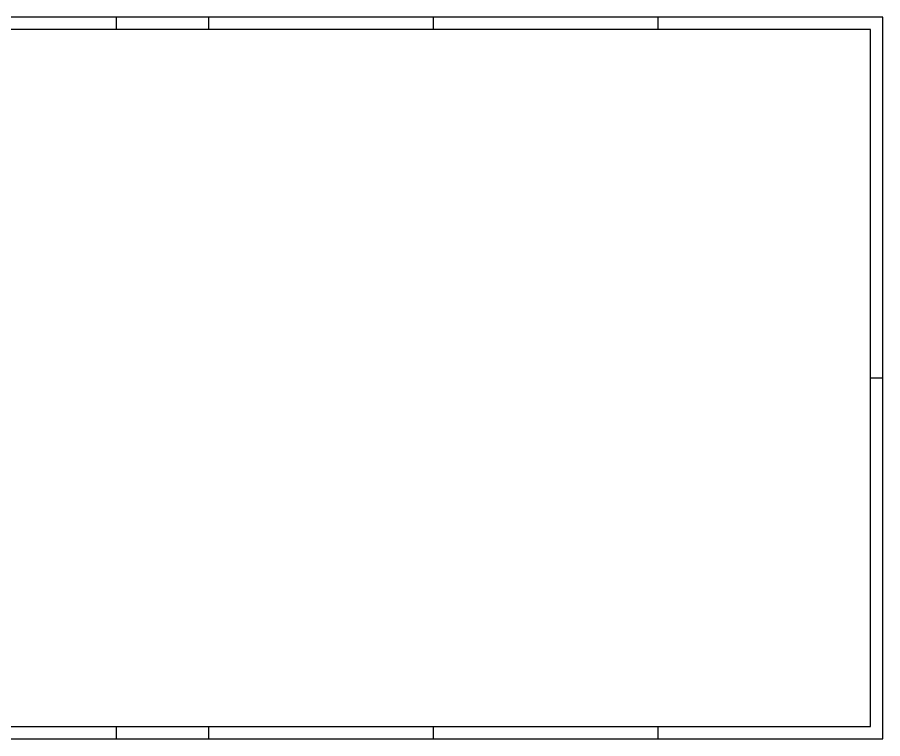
# Model space of a CAD drawing. Header units: millimetres. Extents: x 0 to 687901, y 0 to 346525.
# Drawn here: x 22495 to 31400, y 49947 to 57372 of the extents above; entities that cross this region are included whole.
import ezdxf

# ---------------------------------------------------------------- set-up
doc = ezdxf.new("R2010")
doc.units = ezdxf.units.MM
doc.layers.add('ARQ_Prancha', color=7, linetype='Continuous')
doc.layers.add('ARQ_Prancha lin_grossa', color=111, linetype='Continuous')

msp = doc.modelspace()

# ---------------------------------------------------------------- linework, layer by layer
at = {"layer": 'ARQ_Prancha'}
for p, q in [((23512.1, 57372.1), (23512.1, 57247.1)), ((24462.1, 57372.1), (24462.1, 57247.1)), ((26774.6, 57372.1), (26774.6, 57247.1)), ((29087.1, 57372.1), (29087.1, 57247.1)), ((31399.6, 57372.1), (31274.6, 57372.1)), ((31399.6, 53659.6), (31274.6, 53659.6)), ((23512.1, 50072.1), (23512.1, 49947.1)), ((24462.1, 50072.1), (24462.1, 49947.1)), ((26774.6, 50072.1), (26774.6, 49947.1)), ((29087.1, 50072.1), (29087.1, 49947.1))]:
    msp.add_line(p, q, dxfattribs=at)
msp.add_lwpolyline([(20887.1, 49947.1), (31399.6, 49947.1), (31399.6, 57372.1), (20887.1, 57372.1)], close=True, dxfattribs=at)
at = {"layer": 'ARQ_Prancha lin_grossa'}
msp.add_lwpolyline([(31274.6, 50072.1), (31274.6, 57247.1), (21199.6, 57247.1), (21199.6, 50072.1), (31274.6, 50072.1)], close=True, dxfattribs=at)

doc.saveas('drawing.dxf')
